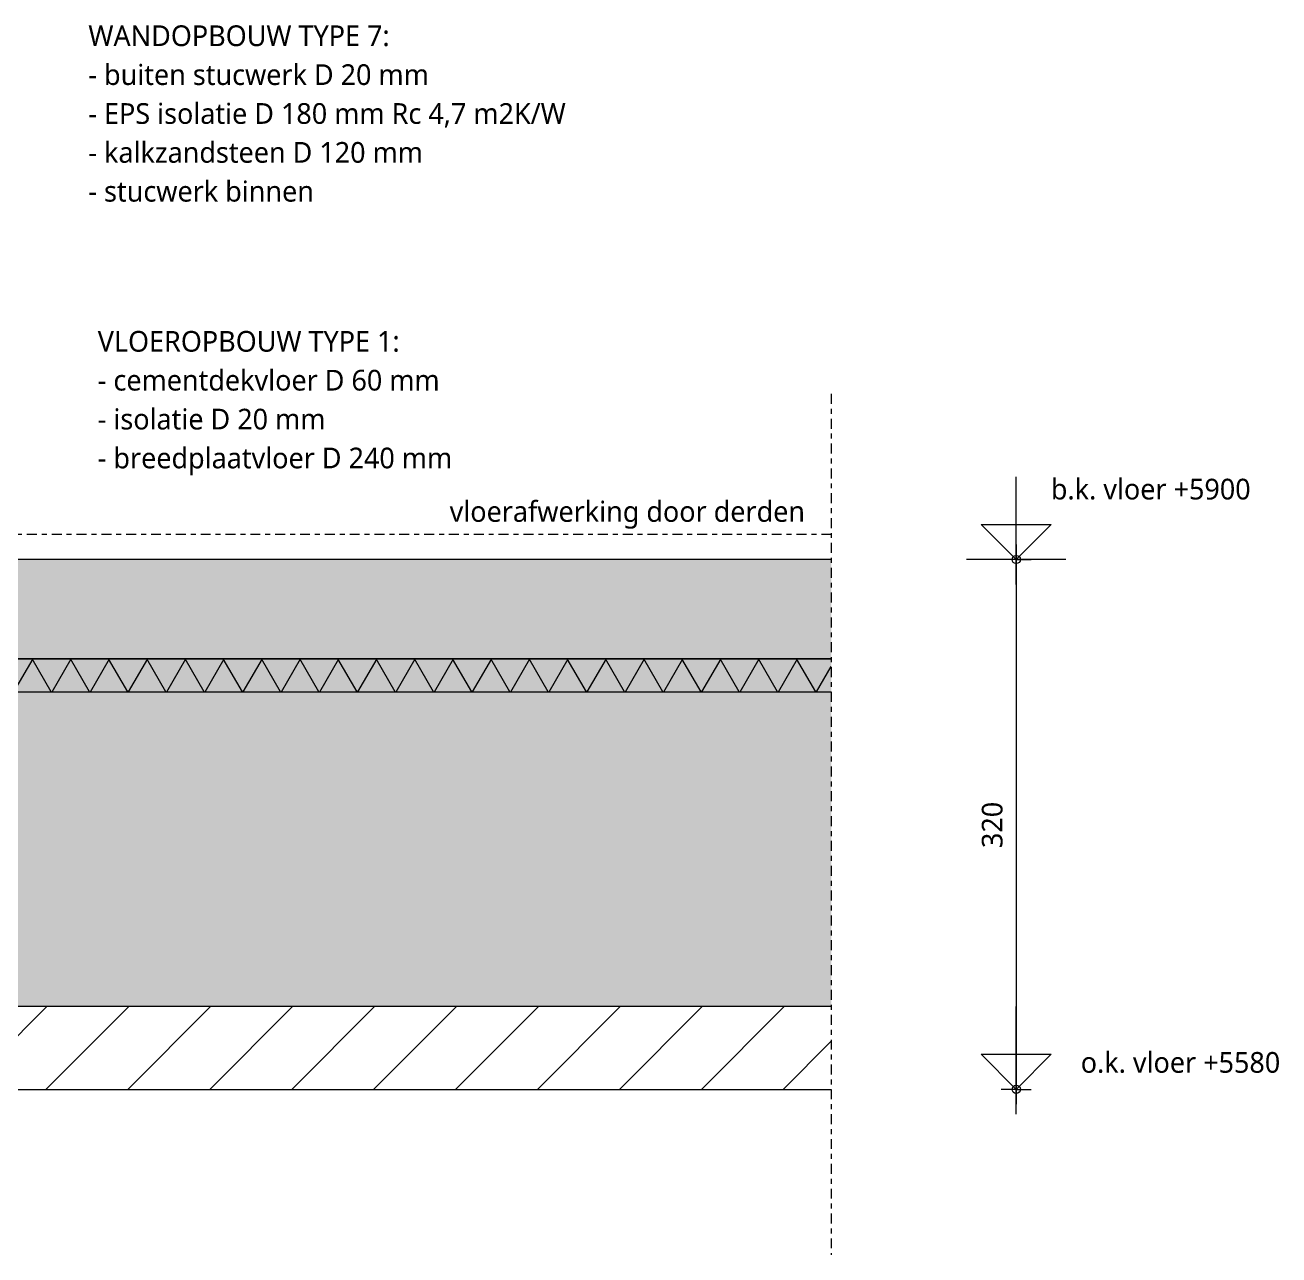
# Model space of a CAD drawing. Header units: millimetres. Extents: x -435 to 27166, y -19117 to 26500.
# Drawn here: x 7732 to 8489, y -7799 to -7056 of the extents above; entities that cross this region are included whole.
import ezdxf

# ---------------------------------------------------------------- set-up
doc = ezdxf.new("R2010")
doc.units = ezdxf.units.MM
doc.linetypes.add('MV_center', pattern=[15, 6, -3, 3, -3])
for name, color, linetype, lineweight in [('A-ANNO-DIMS', 211, 'Continuous', 13), ('A-ANNO-DIMS-5', 211, 'Continuous', 13), ('A-DETL', 90, 'Continuous', 13), ('A-DETL-GENF', 92, 'Continuous', 18), ('G-ANNO-TEXT', 231, 'Continuous', 13)]:
    doc.layers.add(name, color=color, linetype=linetype, lineweight=lineweight)
doc.styles.add('Segoe UI_3', font='segoeui.ttf', dxfattribs={"height": 12.5})
doc.styles.add('Segoe UI_B', font='segoeui.ttf', dxfattribs={"height": 12.5})
doc.dimstyles.new('2_5_mm_5', dxfattribs={"dimscale": 304.8, "dimtxt": 13.092049, "dimasz": 0.016404, "dimexe": 0.029528, "dimexo": 0.0625, "dimgap": 0.014764, "dimtad": 1, "dimdec": 0, "dimzin": 0, "dimdsep": 46, "dimtxsty": 'Segoe UI_3', "dimblk1": 'DOTBLANK', "dimblk2": 'DOTBLANK', "dimsah": 1, "dimcen": 0.09, "dimdle": 0.029528, "dimazin": 0, "dimtfac": 1, "dimtdec": 4, "dimtix": 1, "dimtmove": 0, "dimatfit": 3, "dimfxl": 0.029528, "dimfxlon": 1, "dimtvp": 1, "dimtfill": 1, "dimtolj": 1, "dimtzin": 0, "dimarcsym": 2})

# ---------------------------------------------------------------- blocks, each defined once
blk = doc.blocks.new('42 isolatie - Type 1-V138-Details Appartement')
at = {"layer": 'A-DETL-GENF'}
blk.add_hatch(color=256, dxfattribs=at).paths.add_polyline_path([(21.52, -0.8), (21.52, -20.8), (711.52, -20.8), (711.52, -0.8), (567.36, -0.8)])
at = {"layer": 'A-DETL-GENF', "lineweight": 13}
h = blk.add_hatch(dxfattribs=at)
h.set_pattern_fill('FP_79', color=256, style=0, pattern_type=2)
h.set_pattern_definition([(300, (-2355.522, -120.812), (-17.32051, -10), []), (240, (-2355.522, -120.812), (-17.32051, 10), [])])
h.paths.add_polyline_path([(21.52, -0.8), (21.52, -20.8), (711.52, -20.8), (711.52, -0.8), (567.36, -0.8)])
at = {"layer": 'A-DETL-GENF'}
for p, q in [((711.52, -0.8), (21.52, -0.8)), ((711.52, -0.8), (21.52, -0.8)), ((711.52, -20.8), (711.52, -0.8)), ((711.52, -20.8), (711.52, -0.8)), ((21.52, -20.8), (701.52, -20.8)), ((701.52, -20.8), (711.52, -20.8))]:
    blk.add_line(p, q, dxfattribs=at)
blk = doc.blocks.new('NLRS_00_DI_maskeer - Type 1-4234996-Details Appartement')
at = {"layer": 'A-DETL-GENF', "linetype": 'MV_center'}
blk.add_line((-100, 0), (420, 0), dxfattribs=at)
blk = doc.blocks.new('DIMBLOCK560-Details Appartement')
at = {"layer": 'A-ANNO-DIMS-5'}
for p, q in [((8330.71, -7369.72), (8330.71, -7707.72)), ((8330.71, -7378.72), (8321.71, -7378.72)), ((8330.71, -7378.72), (8339.71, -7378.72)), ((8330.71, -7698.72), (8321.71, -7698.72)), ((8330.71, -7698.72), (8339.71, -7698.72))]:
    blk.add_line(p, q, dxfattribs=at)
for centre in [(8330.71, -7378.72), (8330.71, -7698.72)]:
    blk.add_circle(centre, 2.5, dxfattribs=at)
at = {"layer": 'A-ANNO-DIMS-5', "color": 0, "insert": (8309.91, -7553), "char_height": 12.5, "width": 34.2774, "attachment_point": 1, "rotation": 90, "line_spacing_factor": 1.142579, "style": 'Segoe UI_3', "bg_fill": 3, "box_fill_scale": 1.25, "bg_fill_color": 9, "bg_fill_true_color": 13158600, "bg_fill_transparency": 0}
blk.add_mtext('320', dxfattribs=at)
blk = doc.blocks.new('_DotBlank')
at = {"color": 0, "linetype": 'ByBlock', "lineweight": -2}
blk.add_line((-0.5, 0), (-1, 0), dxfattribs=at)
blk.add_circle((0, 0), 0.5, dxfattribs=at)

msp = doc.modelspace()

# ---------------------------------------------------------------- hatches: boundary and pattern name
at = {"layer": 'A-DETL-GENF', "lineweight": 13}
h = msp.add_hatch(dxfattribs=at)
h.set_pattern_fill('FP_17', color=254, style=0, pattern_type=2)
h.set_pattern_definition([(0, (0, 0), (20.32, 5.08), [1.676, -13.564, 1.676, -13.564, -81.28]), (0, (0, 0), (20.32, 5.08), [-30.48, 1.676, -28.804, 1.676, -13.564, -35.56]), (0, (0, 0), (20.32, 5.08), [-76.2, 1.676, -8.484, 1.676, -23.724]), (120, (7.62, 2.54), (-14.559409, 15.0576362), [1.676, -13.564, 1.676, -13.564, -81.28]), (120, (7.62, 2.54), (-14.559409, 15.0576362), [-30.48, 1.676, -28.804, 1.676, -13.564, -35.56]), (120, (7.62, 2.54), (-14.559409, 15.0576362), [-76.2, 1.676, -8.484, 1.676, -23.724]), (240, (10.16, 12.7), (-5.760591, -20.1376362), [1.676, -13.564, 1.676, -13.564, -81.28]), (240, (10.16, 12.7), (-5.760591, -20.1376362), [-30.48, 1.676, -28.804, 1.676, -13.564, -35.56]), (240, (10.16, 12.7), (-5.760591, -20.1376362), [-76.2, 1.676, -8.484, 1.676, -23.724])])
h.paths.add_polyline_path([(7673.15, -7438.72), (8218.99, -7438.72), (8218.99, -7378.72), (7538.99, -7378.72), (7538.99, -7438.72)])
at = {"layer": 'A-DETL-GENF'}
msp.add_hatch(color=9, dxfattribs=at).paths.add_polyline_path([(7408.99, -7698.72), (7468.99, -7698.72), (7468.99, -7648.72), (8218.99, -7648.72), (8218.99, -7458.72), (7408.99, -7458.72), (7408.99, -7656.07)])
at = {"layer": 'A-DETL-GENF', "lineweight": 13}
h = msp.add_hatch(dxfattribs=at)
h.set_pattern_fill('FP_78', color=250, style=0, pattern_type=2)
h.set_pattern_definition([(45, (0, 0), (-24.74874, 24.74874), [])])
h.paths.add_polyline_path([(7468.99, -7698.72), (8218.99, -7698.72), (8218.99, -7648.72), (7468.99, -7648.72), (7468.99, -7656.07)])

# ---------------------------------------------------------------- linework, layer by layer
at = {"layer": 'A-DETL', "lineweight": 18}
for p, q in [((8330.67, -7393.72), (8330.67, -7328.72)), ((8330.67, -7378.72), (8309.45, -7357.51)), ((8309.45, -7357.51), (8351.88, -7357.51)), ((8330.67, -7378.72), (8351.88, -7357.51)), ((8218.99, -7378.72), (7538.99, -7378.72)), ((8360.67, -7378.72), (8300.67, -7378.72)), ((7538.99, -7438.72), (8218.99, -7438.72)), ((8218.99, -7648.72), (7468.99, -7648.72)), ((8330.67, -7713.72), (8330.67, -7648.72)), ((8330.67, -7698.72), (8309.45, -7677.51)), ((8309.45, -7677.51), (8351.88, -7677.51)), ((8330.67, -7698.72), (8351.88, -7677.51)), ((7473.99, -7698.72), (8218.99, -7698.72))]:
    msp.add_line(p, q, dxfattribs=at)
at = {"layer": 'A-DETL', "linetype": 'MV_center', "lineweight": 18}
msp.add_line((8218.99, -7363.72), (7538.99, -7363.72), dxfattribs=at)

# ---------------------------------------------------------------- block references
at = {"layer": 'A-DETL-GENF', "linetype": 'MV_center', "rotation": 269.9999999999999}
msp.add_blockref('NLRS_00_DI_maskeer - Type 1-4234996-Details Appartement', (8218.99, -7378.72), dxfattribs=at)
at = {"layer": 'A-DETL-GENF', "rotation": 180}
msp.add_blockref('42 isolatie - Type 1-V138-Details Appartement', (8240.51, -7459.52), dxfattribs=at)

# ---------------------------------------------------------------- texts
at = {"layer": 'G-ANNO-TEXT', "color": 7, "char_height": 12.5, "attachment_point": 1}
for s, insert, width, style in [('WANDOPBOUW TYPE 7:', (7770.13, -7056.15), 243.3122, 'Segoe UI_B'), ('- buiten stucwerk D 20 mm', (7770.13, -7079.63), 255.3375, 'Segoe UI_3'), ('- EPS isolatie D 180 mm Rc 4,7 m2K/W', (7770.13, -7103.11), 364.367, 'Segoe UI_3'), ('- kalkzandsteen D 120 mm', (7770.13, -7126.59), 251.329, 'Segoe UI_3'), ('- stucwerk binnen', (7770.13, -7150.07), 167.1518, 'Segoe UI_3'), ('VLOEROPBOUW TYPE 1:', (7775.78, -7240.71), 240.9071, 'Segoe UI_B'), ('- cementdekvloer D 60 mm', (7775.78, -7264.19), 257.3417, 'Segoe UI_3'), ('- isolatie D 20 mm', (7775.78, -7287.68), 173.5653, 'Segoe UI_3'), ('- breedplaatvloer D 240 mm', (7775.78, -7311.16), 266.1603, 'Segoe UI_3'), ('b.k. vloer +5900', (8351.66, -7329.95), 150.7173, 'Segoe UI_3'), ('vloerafwerking door derden', (7988.39, -7343.46), 260.5484, 'Segoe UI_3'), ('o.k. vloer +5580', (8369.7, -7676.2), 150.7173, 'Segoe UI_3')]:
    msp.add_mtext(s, dxfattribs=dict(at, insert=insert, width=width, style=style))

# ---------------------------------------------------------------- next in the draw order: dimensions: what is measured, and where the dimension line sits
at = {"layer": 'A-ANNO-DIMS'}
dim = msp.add_linear_dim(base=(8330.71, -7698.72), p1=(8339.71, -7378.72), p2=(8339.71, -7698.72), angle=90, dimstyle='2_5_mm_5', override={"dimpost": '<>', "dimfxl": 320}, dxfattribs=at)
dim.commit()
dim.dimension.update_dxf_attribs({"geometry": 'DIMBLOCK560-Details Appartement', "text_midpoint": (8319.75, -7538.72)})

doc.saveas('drawing.dxf')
